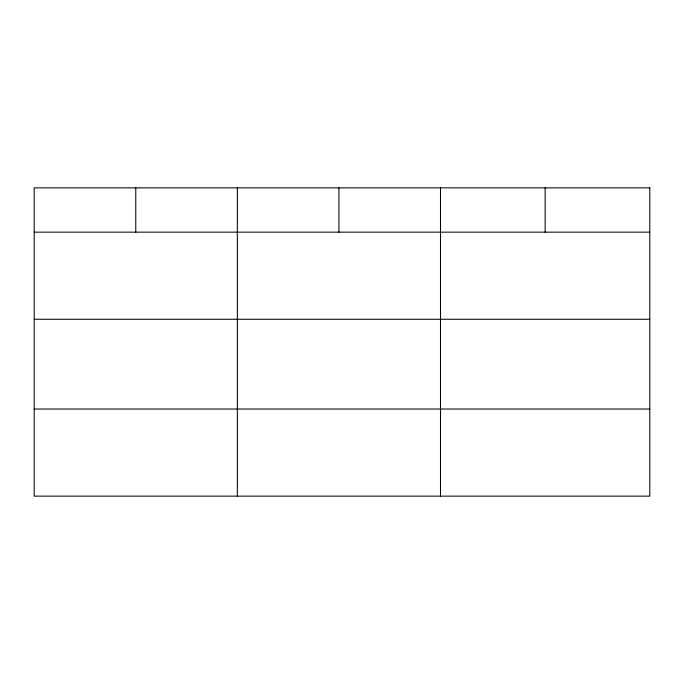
<?xml version="1.0" encoding="UTF-8"?>
<svg xmlns="http://www.w3.org/2000/svg" width="684" height="684" viewBox="0 0 684 684"><rect width="100%" height="100%" fill="white"/><g stroke="black" fill="none" stroke-linecap="round" stroke-linejoin="round"><path stroke-width="1.03" d="M34.2 232.15L649.8 232.15M34.2 319.266L649.8 319.266M34.2 409.023L649.8 409.023M545.148 187.861L545.148 232.15M440.496 187.861L440.496 496.139M338.922 187.861L338.922 232.15M237.348 187.861L237.348 496.139M135.774 187.861L135.774 232.15M649.8 187.861L34.2 187.861L34.2 496.139L649.8 496.139L649.8 187.861"/></g></svg>
